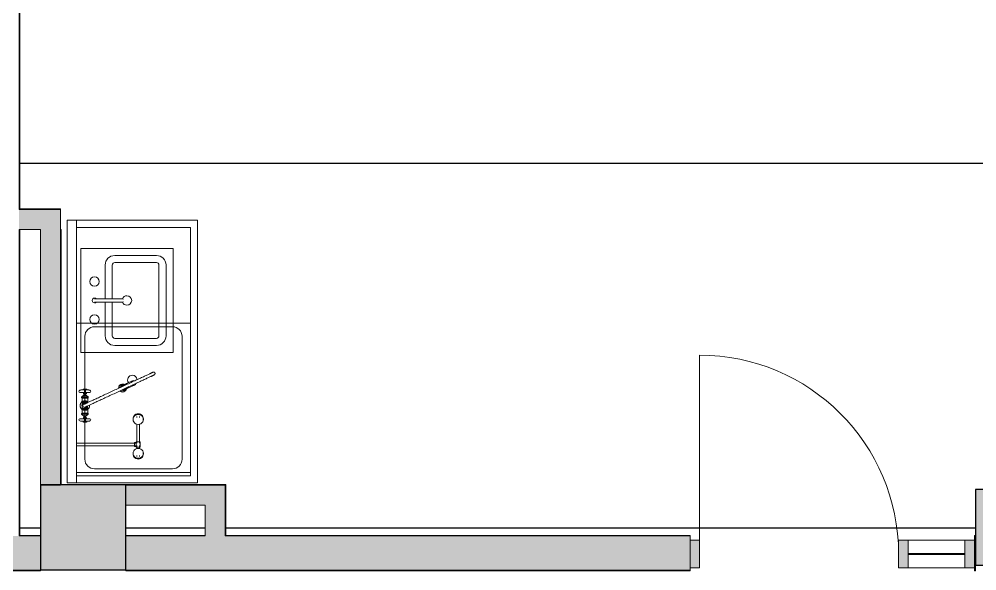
# Model space of a CAD drawing. Header units: inches. Extents: x -3640 to -1418, y -3630 to 137.
# Drawn here: x -2626.3 to -2424.1, y -2841.8 to -2725.2 of the extents above; entities that cross this region are included whole.
import ezdxf

# ---------------------------------------------------------------- set-up
doc = ezdxf.new("R2010")
doc.units = ezdxf.units.IN
doc.header["$MEASUREMENT"] = 0
for name, color, linetype, lineweight in [('A-DOOR', 31, 'Continuous', 13), ('A-FLOR', 192, 'Continuous', 13), ('A-GLAZ-CURT', 52, 'Continuous', 13), ('A-GLAZ-CWMG', 51, 'Continuous', 13), ('A-WALL-PATT', 111, 'Continuous', 13), ('I-WALL', 2, 'Continuous', 13), ('P-SANR-FIXT', 6, 'Continuous', 13), ('S-COLS', 52, 'Continuous', 13)]:
    doc.layers.add(name, color=color, linetype=linetype, lineweight=lineweight)

# ---------------------------------------------------------------- blocks, each defined once
blk = doc.blocks.new('15830016-STRUCT_MARTINEZ-MOORE_CENTRAL_v2018_rvt-1-DIMENSION PLAN - LEVEL 1 _567_ - 2__ - CAD')
at = {"layer": 'S-COLS', "lineweight": 5}
for points in [[(-2603.77, -2841.58), (-2603.77, -2823.58), (-2621.77, -2823.58), (-2621.77, -2841.58), (-2605.59, -2841.58)], [(-2408.4, -2840.58), (-2408.4, -2824.58), (-2424.4, -2824.58), (-2424.4, -2840.58)]]:
    blk.add_hatch(color=50, dxfattribs=at).paths.add_polyline_path(points, flags=0)
at = {"layer": 'A-FLOR', "color": 253, "lineweight": 25}
for p, q in [((-2626.15, -2755.64), (-2267.4, -2755.64)), ((-2626.15, -2832.64), (-2621.77, -2832.64)), ((-2603.77, -2832.64), (-2587.02, -2832.64)), ((-2582.65, -2832.64), (-2424.4, -2832.64))]:
    blk.add_line(p, q, dxfattribs=at)
at = {"layer": 'S-COLS', "color": 253, "lineweight": 25}
for p, q in [((-2603.77, -2823.58), (-2621.77, -2823.58)), ((-2621.77, -2823.58), (-2621.77, -2841.58)), ((-2603.77, -2841.58), (-2603.77, -2823.58)), ((-2408.4, -2824.58), (-2424.4, -2824.58)), ((-2424.4, -2824.58), (-2424.4, -2840.58)), ((-2621.77, -2841.58), (-2603.77, -2841.58)), ((-2424.4, -2840.58), (-2408.4, -2840.58))]:
    blk.add_line(p, q, dxfattribs=at)
blk = doc.blocks.new('Basic Wall _ B6-7 1_4_-BSALS - ___-3569003-DIMENSION PLAN - LEVEL 1 _567_ - 2__ - CAD')
at = {"layer": 'I-WALL', "lineweight": 20}
for p, q in [((-2626.15, -2765.27), (-2626.15, -2624.64)), ((-2626.15, -2834.27), (-2626.15, -2769.64)), ((-2626.15, -2834.27), (-2626.27, -2834.39))]:
    blk.add_line(p, q, dxfattribs=at)
blk = doc.blocks.new('Basic Wall _ B6-7 1_4_-BSALS - ___-3569011-DIMENSION PLAN - LEVEL 1 _567_ - 2__ - CAD')
at = {"layer": 'I-WALL', "lineweight": 20}
for p, q in [((-2626.27, -2834.39), (-2626.15, -2834.27)), ((-2626.15, -2834.27), (-2621.77, -2834.27))]:
    blk.add_line(p, q, dxfattribs=at)
blk = doc.blocks.new('Basic Wall _ B6-7 1_4_-BSALS - ___-3569010-DIMENSION PLAN - LEVEL 1 _567_ - 2__ - CAD')
at = {"layer": 'I-WALL', "lineweight": 20}
for p, q in [((-2633.65, -2841.77), (-2633.52, -2841.64)), ((-2633.65, -2841.77), (-2621.77, -2841.77)), ((-2621.77, -2841.64), (-2621.77, -2841.77))]:
    blk.add_line(p, q, dxfattribs=at)
blk = doc.blocks.new('Basic Wall _ B6-7 1_4_-BSALS - ___-3569015-DIMENSION PLAN - LEVEL 1 _567_ - 2__ - CAD')
at = {"layer": 'I-WALL', "lineweight": 20}
for p, q in [((-2603.77, -2834.27), (-2587.02, -2834.27)), ((-2582.65, -2834.27), (-2484.66, -2834.27)), ((-2484.66, -2834.27), (-2484.66, -2834.39)), ((-2424.66, -2834.39), (-2424.66, -2834.27)), ((-2424.66, -2834.27), (-2424.4, -2834.27))]:
    blk.add_line(p, q, dxfattribs=at)
blk = doc.blocks.new('Basic Wall _ B6-7 1_4_-BSALS - ___-3569014-DIMENSION PLAN - LEVEL 1 _567_ - 2__ - CAD')
at = {"layer": 'I-WALL', "lineweight": 20}
for p, q in [((-2603.77, -2841.77), (-2603.77, -2841.64)), ((-2603.77, -2841.77), (-2484.66, -2841.77)), ((-2484.66, -2841.64), (-2484.66, -2841.77)), ((-2424.66, -2841.77), (-2424.66, -2841.64)), ((-2424.66, -2841.77), (-2424.4, -2841.77)), ((-2424.4, -2841.64), (-2424.4, -2841.77))]:
    blk.add_line(p, q, dxfattribs=at)
blk = doc.blocks.new('Basic Wall _ A3-4 1_4_-BSALS - ___-3569743-DIMENSION PLAN - LEVEL 1 _567_ - 2__ - CAD')
at = {"layer": 'I-WALL', "lineweight": 20}
for p, q in [((-2617.52, -2769.64), (-2617.4, -2769.64)), ((-2617.4, -2769.64), (-2617.4, -2823.58))]:
    blk.add_line(p, q, dxfattribs=at)
blk = doc.blocks.new('Basic Wall _ A3-4 1_4_-BSALS - ___-3569744-DIMENSION PLAN - LEVEL 1 _567_ - 2__ - CAD')
at = {"layer": 'I-WALL', "lineweight": 20}
for p, q in [((-2626.27, -2765.27), (-2617.52, -2765.27)), ((-2617.52, -2765.27), (-2617.52, -2765.39))]:
    blk.add_line(p, q, dxfattribs=at)
blk = doc.blocks.new('Basic Wall _ A3-4 1_4_-BSALS - ___-3569745-DIMENSION PLAN - LEVEL 1 _567_ - 2__ - CAD')
at = {"layer": 'I-WALL', "lineweight": 20}
for p, q in [((-2603.77, -2823.58), (-2603.77, -2823.52)), ((-2582.65, -2823.52), (-2603.77, -2823.52)), ((-2582.65, -2823.52), (-2582.77, -2823.64))]:
    blk.add_line(p, q, dxfattribs=at)
blk = doc.blocks.new('Basic Wall _ A3-4 1_4_-BSALS - ___-3569746-DIMENSION PLAN - LEVEL 1 _567_ - 2__ - CAD')
at = {"layer": 'I-WALL', "lineweight": 20}
for p in [(-2582.77, -2823.64), (-2582.65, -2834.27)]:
    blk.add_line(p, (-2582.65, -2823.52), dxfattribs=at)
blk = doc.blocks.new('Sink-Island-Single-BSALS - 22x19_5 x 7_-235819-DIMENSION PLAN - LEVEL 1 _567_ - 2__ - CAD')
at = {"layer": 'P-SANR-FIXT', "lineweight": 9}
for p, q in [((11, 9.75), (-11, 9.75)), ((-11, 9.75), (-11, -9.75)), ((11, -9.75), (11, 9.75)), ((-7.5, 4.59), (-0.36, 4.59)), ((-0.38, 4.34), (-0.38, 3.47)), ((0.36, 4.59), (7.5, 4.59)), ((0.37, 3.47), (0.37, 4.34)), ((-9.5, -6.25), (-9.5, 2.59)), ((-8, 2.59), (-8, -6.25)), ((-8, 2.59), (-8, -6.25)), ((-0.36, 3.09), (-7.5, 3.09)), ((-0.36, 3.09), (-7.5, 3.09)), ((7.5, 3.09), (0.36, 3.09)), ((7.5, 3.09), (0.36, 3.09)), ((8, -6.25), (8, 2.59)), ((8, -6.25), (8, 2.59)), ((9.5, 2.59), (9.5, -6.25)), ((-7.5, -6.75), (7.5, -6.75)), ((-7.5, -6.75), (7.5, -6.75)), ((-11, -9.75), (11, -9.75)), ((7.5, -8.25), (-7.5, -8.25))]:
    blk.add_line(p, q, dxfattribs=at)
at = {"layer": 'P-SANR-FIXT', "lineweight": 9, "flags": 128}
for points in [[(-0.38, 6.84), (-0.38, 6.84), (-0.38, 6.83), (-0.38, 6.82), (-0.38, 6.81), (-0.38, 6.79), (-0.38, 6.77), (-0.38, 6.74), (-0.38, 6.72), (-0.38, 6.68), (-0.38, 6.64), (-0.38, 6.6), (-0.38, 6.56), (-0.38, 6.51), (-0.38, 6.46), (-0.38, 6.41), (-0.38, 6.35), (-0.38, 6.29), (-0.38, 6.22), (-0.38, 6.15), (-0.38, 6.08), (-0.38, 6.01), (-0.38, 5.94), (-0.38, 5.86), (-0.38, 5.78), (-0.38, 5.69), (-0.38, 5.61), (-0.38, 5.52), (-0.38, 5.43), (-0.38, 5.34), (-0.38, 5.25), (-0.38, 5.15), (-0.38, 5.06), (-0.38, 4.96), (-0.38, 4.87), (-0.38, 4.77), (-0.38, 4.67), (-0.38, 4.57), (-0.38, 4.47), (-0.38, 4.37), (-0.38, 4.34)], [(0.37, 4.34), (0.37, 4.44), (0.37, 4.54), (0.37, 4.64), (0.37, 4.74), (0.37, 4.84), (0.37, 4.94), (0.37, 5.03), (0.37, 5.13), (0.37, 5.22), (0.37, 5.32), (0.37, 5.41), (0.37, 5.5), (0.37, 5.58), (0.37, 5.67), (0.37, 5.75), (0.37, 5.84), (0.37, 5.91), (0.37, 5.99), (0.37, 6.06), (0.37, 6.14), (0.37, 6.2), (0.37, 6.27), (0.37, 6.33), (0.37, 6.39), (0.37, 6.45), (0.37, 6.5), (0.37, 6.55), (0.37, 6.59), (0.37, 6.63), (0.37, 6.67), (0.37, 6.71), (0.37, 6.74), (0.37, 6.76), (0.37, 6.79), (0.37, 6.81), (0.37, 6.82), (0.37, 6.83), (0.37, 6.84), (0.37, 6.84), (0.37, 6.84)], [(-0.38, 3.47), (-0.38, 3.37), (-0.38, 3.27), (-0.38, 3.17), (-0.38, 3.07), (-0.38, 2.97), (-0.38, 2.87), (-0.38, 2.78), (-0.38, 2.68), (-0.38, 2.59), (-0.38, 2.49), (-0.38, 2.4), (-0.38, 2.31), (-0.38, 2.23), (-0.38, 2.14), (-0.38, 2.06), (-0.38, 1.97), (-0.38, 1.9), (-0.38, 1.82), (-0.38, 1.75), (-0.38, 1.67), (-0.38, 1.61), (-0.38, 1.54), (-0.38, 1.48), (-0.38, 1.42), (-0.38, 1.36), (-0.38, 1.31), (-0.38, 1.26), (-0.38, 1.22), (-0.38, 1.18), (-0.38, 1.14), (-0.38, 1.1), (-0.38, 1.07), (-0.38, 1.05), (-0.38, 1.02), (-0.38, 1), (-0.38, 0.99), (-0.38, 0.98), (-0.38, 0.97), (-0.38, 0.97), (-0.38, 0.97)], [(0.37, 0.97), (0.37, 0.97), (0.37, 0.98), (0.37, 0.99), (0.37, 1), (0.37, 1.02), (0.37, 1.04), (0.37, 1.06), (0.37, 1.09), (0.37, 1.13), (0.37, 1.16), (0.37, 1.21), (0.37, 1.25), (0.37, 1.3), (0.37, 1.35), (0.37, 1.4), (0.37, 1.46), (0.37, 1.52), (0.37, 1.59), (0.37, 1.66), (0.37, 1.73), (0.37, 1.8), (0.37, 1.87), (0.37, 1.95), (0.37, 2.03), (0.37, 2.12), (0.37, 2.2), (0.37, 2.29), (0.37, 2.38), (0.37, 2.47), (0.37, 2.56), (0.37, 2.66), (0.37, 2.75), (0.37, 2.85), (0.37, 2.94), (0.37, 3.04), (0.37, 3.14), (0.37, 3.24), (0.37, 3.34), (0.37, 3.44), (0.37, 3.47)]]:
    blk.add_lwpolyline(points, dxfattribs=at)
at = {"layer": 'P-SANR-FIXT', "lineweight": 9}
for centre, radius, start, end in [((-4, 6.85), 1, 360, 180), ((-4, 6.85), 1, 180, 360), ((0, 6.84), 0.5, 360, 180), ((0, 6.84), 0.5, 180, 221.3753), ((0, 6.84), 0.5, 318.6247, 0), ((4, 6.85), 1, 360, 180), ((4, 6.85), 1, 180, 360), ((-7.5, 2.59), 2, 90, 180), ((7.5, 2.59), 2, 0, 90), ((-7.5, 2.59), 0.5, 90, 180), ((-7.5, 2.59), 0.5, 90, 180), ((7.5, 2.59), 0.5, 360, 90), ((7.5, 2.59), 0.5, 360, 90), ((0, 0), 1, 111.1456, 180), ((0, 0), 1, 111.4672, 180), ((0, 0.97), 0.375, 180.1021, 218.5714), ((0, 0.97), 0.375, 321.4286, 359.8979), ((0, 0), 1, 0, 68.8544), ((0, 0), 1, 360, 68.5328), ((0, 0), 1, 180, 0), ((0, 0), 1, 180, 360), ((-7.5, -6.25), 2, 180, 270), ((-7.5, -6.25), 0.5, 180, 270), ((-7.5, -6.25), 0.5, 180, 270), ((7.5, -6.25), 0.5, 270, 360), ((7.5, -6.25), 0.5, 270, 360), ((7.5, -6.25), 2, 270, 360)]:
    blk.add_arc(centre, radius, start, end, dxfattribs=at)
blk = doc.blocks.new('System Panel - interior glazed panels-383681-DIMENSION PLAN - LEVEL 1 _567_ - 2__ - CAD')
at = {"layer": 'A-GLAZ-CURT', "lineweight": 9}
blk.add_hatch(color=90, dxfattribs=at).paths.add_polyline_path([(-6, 0.125), (-6, -0.125), (6, -0.125), (6, 0.125)], flags=0)
at = {"layer": 'A-GLAZ-CURT', "lineweight": 20}
for p, q in [((6, 0.125), (-6, 0.125)), ((-6, 0.125), (-6, -0.125)), ((6, -0.125), (6, 0.125)), ((-6, -0.125), (6, -0.125))]:
    blk.add_line(p, q, dxfattribs=at)
blk = doc.blocks.new('Rectangular Mullion - 2 x 6 interior mullion-383682-DIMENSION PLAN - LEVEL 1 _567_ - 2__ - CAD')
at = {"layer": 'A-GLAZ-CWMG', "lineweight": 9}
blk.add_hatch(color=90, dxfattribs=at).paths.add_polyline_path([(-2, -2.94), (-2, 2.94), (0, 2.94), (0, -2.94)], flags=0)
at = {"layer": 'A-GLAZ-CWMG', "lineweight": 20}
for p, q in [((-2, 2.94), (0, 2.94)), ((-2, -2.94), (-2, 2.94)), ((0, 2.94), (0, -2.94)), ((0, -2.94), (-2, -2.94))]:
    blk.add_line(p, q, dxfattribs=at)
blk = doc.blocks.new('Rectangular Mullion - 2 x 6 interior mullion-383686-DIMENSION PLAN - LEVEL 1 _567_ - 2__ - CAD')
at = {"layer": 'A-GLAZ-CWMG', "lineweight": 9}
blk.add_hatch(color=90, dxfattribs=at).paths.add_polyline_path([(0, -2.94), (0, 2.94), (-2, 2.94), (-2, -2.94)], flags=0)
at = {"layer": 'A-GLAZ-CWMG', "lineweight": 20}
for p, q in [((0, 2.94), (-2, 2.94)), ((-2, 2.94), (-2, -2.94)), ((0, -2.94), (0, 2.94)), ((-2, -2.94), (0, -2.94))]:
    blk.add_line(p, q, dxfattribs=at)
blk = doc.blocks.new('Door-J1_1-Curtain_Wall-_only works in CW_-BSALS - Door-J1_1-BSALS-383804-DIMENSION PLAN - LEVEL 1 _567_ - 2__ - CAD')
at = {"layer": 'A-DOOR', "lineweight": 20}
blk.add_line((21, 0), (21, -42), dxfattribs=at)
at = {"layer": 'A-DOOR', "lineweight": 9}
blk.add_arc((21, 0), 42, 180, 270, dxfattribs=at)
blk = doc.blocks.new('Rectangular Mullion - 2 x 6 interior mullion-383809-DIMENSION PLAN - LEVEL 1 _567_ - 2__ - CAD')
at = {"layer": 'A-GLAZ-CWMG', "lineweight": 9}
blk.add_hatch(color=90, dxfattribs=at).paths.add_polyline_path([(-1, -2.94), (-1, 2.94), (1, 2.94), (1, -2.94)], flags=0)
at = {"layer": 'A-GLAZ-CWMG', "lineweight": 20}
for p, q in [((-1, 2.94), (1, 2.94)), ((-1, -2.94), (-1, 2.94)), ((1, 2.94), (1, -2.94)), ((1, -2.94), (-1, -2.94))]:
    blk.add_line(p, q, dxfattribs=at)
blk = doc.blocks.new('Rectangular Mullion - 6 x 6 interior mullion-383726-DIMENSION PLAN - LEVEL 1 _567_ - 2__ - CAD')
at = {"layer": 'A-GLAZ-CWMG', "lineweight": 9}
for p, q in [((-2438.66, -2835.27), (-2426.66, -2835.27)), ((-2426.66, -2841.14), (-2438.66, -2841.14))]:
    blk.add_line(p, q, dxfattribs=at)
blk = doc.blocks.new('Sink- Basin_Washboard- 1 sided1 - 55_5_W-2750604-DIMENSION PLAN - LEVEL 1 _567_ - 2__ - CAD')
at = {"layer": 'P-SANR-FIXT', "lineweight": 9}
for p, q in [((-21.13, -16.41), (-21.13, 11.09)), ((-21.13, 11.09), (34.37, 11.09)), ((34.37, 11.09), (34.37, -16.41)), ((34.37, 9.09), (-21.13, 9.09)), ((-19.63, 9.09), (-19.63, -14.91)), ((-18.88, 9.09), (-18.88, -14.91)), ((12.62, 9.09), (12.62, -14.91)), ((32.87, -14.91), (32.87, 9.09)), ((-5.04, 7.34), (-16.13, 7.34)), ((9.87, 7.34), (-4.44, 7.34)), ((-18.13, 5.34), (-18.13, -11.16)), ((11.87, 5.34), (11.87, -11.16)), ((-16.13, -13.16), (9.87, -13.16)), ((-19.63, -14.91), (32.87, -14.91)), ((34.37, -16.41), (-21.13, -16.41))]:
    blk.add_line(p, q, dxfattribs=at)
for centre, radius, start, end in [((-16.13, 5.34), 2, 90, 180), ((9.87, 5.34), 2, 360, 90), ((0.62, -2.66), 1, 0, 123.1269), ((0.62, -2.66), 1, 274.1292, 360), ((-16.13, -11.16), 2, 180, 270), ((9.87, -11.16), 2, 270, 0)]:
    blk.add_arc(centre, radius, start, end, dxfattribs=at)
blk = doc.blocks.new('Plumbing Fixtures- Lab- Spray Hose Deck- BSALS - SPR-1-2750740-DIMENSION PLAN - LEVEL 1 _567_ - 2__ - CAD')
at = {"layer": 'P-SANR-FIXT', "lineweight": 9}
for p, q in [((-3.45, 0.38), (-3.5, 0.33)), ((-3.5, 0.28), (-3.5, 0)), ((-3.5, 0), (-3.5, -0.28)), ((-3.32, 0.38), (-3.45, 0.38)), ((-3.45, 0.33), (-3.45, 0)), ((-3.45, 0), (-3.45, -0.33)), ((-3.32, 0.11), (-3.32, 0.82)), ((-3.28, 0.82), (-3.32, 0.82)), ((-3.32, -0.12), (-3.32, 0.11)), ((-3.28, 0.11), (-3.32, 0.11)), ((-3.32, 0.11), (-3.27, 0.11)), ((-3.32, 0.1), (-3.32, 0)), ((-3.32, 0), (-3.32, -0.15)), ((-3.27, 0.11), (-3.23, 0.11)), ((-3.23, 0.11), (-2.79, 0.11)), ((-3.23, 0.11), (-3.23, -0.12)), ((-3.23, -0.12), (-3.23, 0.11)), ((-2.79, 1.03), (-2.79, 0.82)), ((-2.79, 0.82), (-2.79, 0.11)), ((-2.73, 0.39), (-2.79, 0.39)), ((-2.79, 0.12), (-2.79, 0)), ((-2.79, -0.12), (-2.79, 0.11)), ((-2.79, 0), (-2.79, -0.15)), ((-2.73, 0.33), (-2.73, 0)), ((-2.48, 0.32), (-2.73, 0.32)), ((-2.73, 0), (-2.73, -0.33)), ((-2.48, 0.28), (-2.48, 0)), ((-2.14, 0.21), (-2.48, 0.21)), ((-2.48, 0), (-2.48, -0.28)), ((-2.14, 0), (-2.14, 0.23)), ((-2.14, -0.23), (-2.14, 0)), ((-1.65, 0.69), (-1.83, 0.69)), ((-1.83, 0.69), (-1.83, 0)), ((-1.83, 0), (-1.83, -0.69)), ((-1.57, 0.59), (-1.65, 0.69)), ((-1.65, 0.69), (-1.65, 0)), ((-1.65, 0), (-1.65, -0.69)), ((-1.32, 0.59), (-1.57, 0.59)), ((-1.57, 0.59), (-1.57, 0)), ((-1.57, 0), (-1.57, -0.59)), ((-1.07, 0.59), (-1.32, 0.59)), ((1.32, 0.59), (1.07, 0.59)), ((1.57, 0.59), (1.32, 0.59)), ((1.65, 0.69), (1.57, 0.59)), ((1.57, 0.59), (1.57, 0)), ((1.57, 0), (1.57, -0.59)), ((1.83, 0.69), (1.65, 0.69)), ((1.65, 0.69), (1.65, 0)), ((1.65, 0), (1.65, -0.69)), ((1.83, 0.69), (1.83, 0)), ((1.83, 0), (1.83, -0.69)), ((2.14, 0), (2.14, 0.23)), ((2.48, 0.21), (2.14, 0.21)), ((2.14, -0.23), (2.14, 0)), ((2.73, 0.32), (2.48, 0.32)), ((2.48, 0.28), (2.48, 0)), ((2.48, 0), (2.48, -0.28)), ((2.79, 0.39), (2.73, 0.39)), ((2.73, 0.33), (2.73, 0)), ((2.73, 0), (2.73, -0.33)), ((2.79, 0.82), (2.79, 1.03)), ((2.79, 0.11), (2.79, 0.82)), ((2.79, 0.12), (2.79, 0)), ((2.79, 0.11), (2.79, -0.12)), ((2.79, 0.11), (3.23, 0.11)), ((2.79, 0), (2.79, -0.15)), ((3.23, 0.11), (3.27, 0.11)), ((3.23, 0.11), (3.23, -0.12)), ((3.23, -0.12), (3.23, 0.11)), ((3.32, 0.11), (3.27, 0.11)), ((3.28, 0.82), (3.32, 0.82)), ((3.28, 0.11), (3.32, 0.11)), ((3.32, 0.82), (3.32, 0.11)), ((3.45, 0.38), (3.32, 0.38)), ((3.32, -0.12), (3.32, 0.11)), ((3.32, 0), (3.32, 0.1)), ((3.32, -0.15), (3.32, 0)), ((3.5, 0.33), (3.45, 0.38)), ((3.45, 0.33), (3.45, 0)), ((3.45, 0), (3.45, -0.33)), ((3.5, 0.28), (3.5, 0)), ((3.5, 0), (3.5, -0.28)), ((-3.5, -0.33), (-3.45, -0.38)), ((-3.45, -0.38), (-3.32, -0.38)), ((-3.32, -0.84), (-3.32, -0.12)), ((-3.32, -0.12), (-3.28, -0.12)), ((-3.27, -0.12), (-3.32, -0.12)), ((-3.32, -0.84), (-3.27, -0.84)), ((-3.23, -0.12), (-3.27, -0.12)), ((-2.79, -0.12), (-3.23, -0.12)), ((-2.79, -0.12), (-2.79, -0.84)), ((-2.79, -0.39), (-2.73, -0.39)), ((-2.79, -0.84), (-2.79, -1.03)), ((-2.73, -0.32), (-2.48, -0.32)), ((-2.48, -0.21), (-2.14, -0.21)), ((-1.83, -0.69), (-1.65, -0.69)), ((-1.65, -0.69), (-1.57, -0.59)), ((-1.57, -0.59), (-1.32, -0.59)), ((-1.32, -0.59), (-1.07, -0.59)), ((1.07, -0.59), (1.32, -0.59)), ((1.32, -0.59), (1.57, -0.59)), ((1.57, -0.59), (1.65, -0.69)), ((1.65, -0.69), (1.83, -0.69)), ((2.14, -0.21), (2.48, -0.21)), ((2.48, -0.32), (2.73, -0.32)), ((2.73, -0.39), (2.79, -0.39)), ((3.23, -0.12), (2.79, -0.12)), ((2.79, -0.84), (2.79, -0.12)), ((2.79, -1.03), (2.79, -0.84)), ((3.27, -0.12), (3.23, -0.12)), ((3.27, -0.12), (3.32, -0.12)), ((3.32, -0.84), (3.27, -0.84)), ((3.32, -0.12), (3.28, -0.12)), ((3.32, -0.12), (3.32, -0.84)), ((3.32, -0.38), (3.45, -0.38)), ((3.45, -0.38), (3.5, -0.33)), ((3.54, -8.41), (3.18, -7.63)), ((3.4, -8.02), (3.27, -8.09)), ((3.8, -7.34), (4.16, -8.12)), ((4.07, -7.72), (3.96, -7.76)), ((4.02, -7.88), (4.08, -7.85)), ((4.05, -7.84), (4.42, -8.18)), ((4.54, -8.13), (4.1, -7.72)), ((4.53, -8.54), (4.26, -7.94)), ((4.48, -7.63), (4.43, -7.53)), ((2.91, -8.23), (2.96, -8.34)), ((3.25, -8.13), (3.31, -8.71)), ((3.35, -8.37), (3.63, -8.96)), ((3.36, -8.19), (3.46, -8.14)), ((3.37, -8.74), (3.47, -8.7)), ((3.43, -8.64), (3.38, -8.15)), ((3.57, -8.39), (3.48, -8.43)), ((3.81, -9.13), (3.48, -8.43)), ((3.55, -8.8), (3.74, -9.2)), ((3.72, -9.23), (4.31, -10.49)), ((3.81, -9.13), (3.9, -9.09)), ((3.89, -9.31), (3.81, -9.13)), ((3.89, -9.31), (3.98, -9.27)), ((3.98, -9.27), (3.89, -9.31)), ((4.22, -8.09), (4.14, -8.13)), ((4.22, -8.09), (4.55, -8.79)), ((4.38, -8.13), (4.33, -8.15)), ((4.41, -8.25), (4.53, -8.2)), ((4.64, -8.78), (4.46, -8.37)), ((4.48, -8.82), (4.55, -8.79)), ((4.55, -8.79), (4.63, -8.97)), ((4.55, -9.01), (4.63, -8.97)), ((4.63, -8.97), (4.55, -9.01)), ((5.26, -10.05), (4.68, -8.79))]:
    blk.add_line(p, q, dxfattribs=at)
at = {"layer": 'P-SANR-FIXT', "lineweight": 9, "flags": 128}
for points in [[(-2.14, 0.27), (-2.11, 0.33), (-2.07, 0.39), (-2.03, 0.45), (-1.99, 0.51), (-1.95, 0.56), (-1.9, 0.61), (-1.86, 0.67), (-1.83, 0.69)], [(-1.07, 0.59), (-1, 0.6), (-0.93, 0.6), (-0.86, 0.61), (-0.78, 0.62), (-0.71, 0.63), (-0.64, 0.65), (-0.57, 0.67), (-0.56, 0.67)], [(0, 1), (-0.04, 1), (-0.08, 1), (-0.12, 0.99), (-0.16, 0.99), (-0.2, 0.98), (-0.24, 0.97), (-0.28, 0.96), (-0.31, 0.95), (-0.35, 0.93), (-0.39, 0.92), (-0.43, 0.9), (-0.46, 0.89), (-0.5, 0.87), (-0.53, 0.85), (-0.56, 0.82), (-0.6, 0.8), (-0.63, 0.78), (-0.66, 0.75), (-0.69, 0.72), (-0.72, 0.7), (-0.74, 0.67), (-0.77, 0.64), (-0.79, 0.61), (-0.82, 0.57), (-0.84, 0.54), (-0.86, 0.51), (-0.88, 0.47), (-0.9, 0.44), (-0.92, 0.4), (-0.93, 0.36), (-0.94, 0.32), (-0.96, 0.29), (-0.97, 0.25), (-0.98, 0.21), (-0.98, 0.17), (-0.99, 0.13), (-0.99, 0.09), (-1, 0.05), (-1, 0.01), (-1, -0.03), (-1, -0.07), (-0.99, -0.11), (-0.99, -0.15), (-0.98, -0.19), (-0.97, -0.23), (-0.96, -0.27), (-0.95, -0.3), (-0.94, -0.34), (-0.92, -0.38), (-0.91, -0.42), (-0.89, -0.45), (-0.87, -0.49), (-0.85, -0.52), (-0.83, -0.56), (-0.81, -0.59), (-0.78, -0.62), (-0.76, -0.65), (-0.73, -0.68), (-0.7, -0.71), (-0.67, -0.74), (-0.64, -0.76), (-0.61, -0.79), (-0.58, -0.81), (-0.55, -0.83), (-0.51, -0.86), (-0.48, -0.88), (-0.44, -0.89), (-0.41, -0.91), (-0.37, -0.93), (-0.33, -0.94), (-0.3, -0.95), (-0.26, -0.96), (-0.22, -0.97), (-0.18, -0.98), (-0.14, -0.99), (-0.1, -0.99), (-0.06, -1), (-0.02, -1), (0, -1)], [(0.69, -0.72), (0.72, -0.7), (0.74, -0.67), (0.77, -0.64), (0.79, -0.61), (0.82, -0.57), (0.84, -0.54), (0.86, -0.51), (0.88, -0.47), (0.9, -0.44), (0.92, -0.4), (0.93, -0.36), (0.94, -0.32), (0.96, -0.29), (0.97, -0.25), (0.98, -0.21), (0.98, -0.17), (0.99, -0.13), (0.99, -0.09), (1, -0.05), (1, -0.01), (1, 0.03), (1, 0.07), (0.99, 0.11), (0.99, 0.15), (0.98, 0.19), (0.97, 0.23), (0.96, 0.27), (0.95, 0.3), (0.94, 0.34), (0.92, 0.38), (0.91, 0.42), (0.89, 0.45), (0.87, 0.49), (0.85, 0.52), (0.83, 0.55), (0.81, 0.59), (0.78, 0.62), (0.76, 0.65), (0.73, 0.68), (0.7, 0.71), (0.67, 0.74), (0.64, 0.76), (0.61, 0.79), (0.58, 0.81), (0.55, 0.83), (0.51, 0.86), (0.48, 0.88), (0.44, 0.89), (0.41, 0.91), (0.37, 0.93), (0.33, 0.94), (0.3, 0.95), (0.26, 0.96), (0.22, 0.97), (0.18, 0.98), (0.14, 0.99), (0.1, 0.99), (0.06, 1), (0.02, 1), (0, 1)], [(0.44, -0.2), (0.4, -0.11), (0.37, -0.05), (0.34, 0.01), (0.32, 0.06), (0.3, 0.09), (0.29, 0.12), (0.28, 0.13), (0.28, 0.13)], [(0.56, 0.67), (0.63, 0.65), (0.7, 0.63), (0.77, 0.62), (0.84, 0.61), (0.91, 0.6), (0.98, 0.6), (1.06, 0.59), (1.07, 0.59)], [(1.83, 0.69), (1.88, 0.64), (1.92, 0.59), (1.97, 0.54), (2.01, 0.48), (2.05, 0.42), (2.09, 0.36), (2.12, 0.3), (2.14, 0.27)], [(-1.83, -0.69), (-1.88, -0.64), (-1.92, -0.59), (-1.97, -0.54), (-2.01, -0.48), (-2.05, -0.42), (-2.09, -0.36), (-2.12, -0.3), (-2.14, -0.27)], [(-0.56, -0.67), (-0.63, -0.65), (-0.7, -0.63), (-0.77, -0.62), (-0.84, -0.61), (-0.91, -0.6), (-0.98, -0.6), (-1.06, -0.59), (-1.07, -0.59)], [(-0.28, -0.13), (-0.28, -0.14), (-0.27, -0.16), (-0.26, -0.18), (-0.24, -0.22), (-0.22, -0.28), (-0.19, -0.34), (-0.15, -0.41), (-0.11, -0.5), (-0.07, -0.6), (-0.02, -0.7), (0.04, -0.82), (0.1, -0.95), (0.16, -1.09), (0.23, -1.24), (0.31, -1.4), (0.39, -1.57), (0.47, -1.74), (0.56, -1.93), (0.65, -2.13), (0.74, -2.33), (0.84, -2.54), (0.94, -2.76), (1.05, -2.99), (1.16, -3.22), (1.27, -3.47), (1.39, -3.71), (1.5, -3.97), (1.62, -4.22), (1.75, -4.49), (1.87, -4.76), (2, -5.03), (2.13, -5.3), (2.26, -5.58), (2.39, -5.87), (2.52, -6.15), (2.66, -6.44), (2.79, -6.73), (2.93, -7.01), (3.06, -7.3), (3.2, -7.59), (3.33, -7.88), (3.47, -8.17), (3.6, -8.46), (3.73, -8.75), (3.87, -9.03), (4, -9.31), (4.13, -9.59), (4.25, -9.86), (4.38, -10.13), (4.5, -10.4), (4.63, -10.66), (4.75, -10.92), (4.86, -11.17), (4.98, -11.41), (5.09, -11.65), (5.2, -11.88), (5.3, -12.1), (5.4, -12.32), (5.5, -12.53), (5.59, -12.73), (5.68, -12.92), (5.77, -13.1), (5.85, -13.28), (5.92, -13.44), (5.99, -13.6), (6.06, -13.74), (6.12, -13.87), (6.18, -14), (6.24, -14.11), (6.28, -14.21), (6.33, -14.31), (6.36, -14.39), (6.4, -14.46), (6.42, -14.51), (6.44, -14.56), (6.46, -14.6), (6.47, -14.62), (6.48, -14.63), (6.48, -14.63)], [(0, -1), (0.04, -1), (0.08, -1), (0.12, -0.99)], [(7.05, -14.37), (7.04, -14.36), (7.03, -14.35), (7.02, -14.32), (7, -14.28), (6.98, -14.22), (6.95, -14.16), (6.91, -14.09), (6.87, -14), (6.83, -13.9), (6.78, -13.8), (6.72, -13.68), (6.66, -13.55), (6.6, -13.41), (6.53, -13.26), (6.45, -13.1), (6.38, -12.93), (6.29, -12.76), (6.21, -12.57), (6.11, -12.37), (6.02, -12.17), (5.92, -11.96), (5.82, -11.74), (5.71, -11.51), (5.6, -11.28), (5.49, -11.04), (5.38, -10.79), (5.26, -10.54), (5.14, -10.28), (5.01, -10.01), (4.89, -9.75), (4.76, -9.47), (4.63, -9.2), (4.5, -8.92), (4.37, -8.64), (4.24, -8.35), (4.11, -8.06), (3.97, -7.78), (3.84, -7.49), (3.7, -7.2), (3.57, -6.91), (3.43, -6.62), (3.3, -6.33), (3.16, -6.04), (3.03, -5.75), (2.9, -5.47), (2.76, -5.19), (2.64, -4.91), (2.51, -4.64), (2.38, -4.37), (2.26, -4.1), (2.14, -3.84), (2.02, -3.58), (1.9, -3.33), (1.79, -3.09), (1.67, -2.85), (1.57, -2.62), (1.46, -2.4), (1.36, -2.18), (1.26, -1.97), (1.17, -1.77), (1.08, -1.58), (1, -1.4), (0.92, -1.22), (0.84, -1.06), (0.77, -0.91), (0.7, -0.76), (0.64, -0.63), (0.58, -0.5), (0.53, -0.39), (0.48, -0.29), (0.44, -0.2)], [(1.07, -0.59), (1, -0.6), (0.93, -0.6), (0.86, -0.61), (0.78, -0.62), (0.71, -0.63), (0.65, -0.65)], [(2.14, -0.27), (2.11, -0.33), (2.07, -0.39), (2.03, -0.45), (1.99, -0.51), (1.95, -0.56), (1.9, -0.61), (1.86, -0.67), (1.83, -0.69)], [(6.48, -14.63), (6.48, -14.63), (6.47, -14.61), (6.45, -14.58), (6.44, -14.54), (6.41, -14.49), (6.38, -14.43), (6.35, -14.35), (6.31, -14.26), (6.26, -14.17), (6.21, -14.06), (6.18, -13.98)], [(6.74, -13.72), (6.8, -13.83), (6.84, -13.94), (6.89, -14.03), (6.93, -14.11), (6.96, -14.18), (6.99, -14.24), (7.01, -14.29), (7.03, -14.33), (7.04, -14.35), (7.04, -14.37), (7.05, -14.37)], [(7.05, -14.37), (7.05, -14.38), (7.05, -14.39), (7.06, -14.4), (7.06, -14.42), (7.07, -14.43), (7.07, -14.44), (7.07, -14.45), (7.07, -14.46), (7.07, -14.48), (7.07, -14.49), (7.07, -14.5), (7.07, -14.51), (7.07, -14.53), (7.07, -14.54), (7.07, -14.55), (7.07, -14.56), (7.07, -14.58), (7.06, -14.59), (7.06, -14.6), (7.05, -14.61), (7.05, -14.62), (7.04, -14.64), (7.04, -14.65), (7.03, -14.66), (7.03, -14.67), (7.02, -14.68), (7.01, -14.69), (7, -14.7), (7, -14.71), (6.99, -14.72), (6.98, -14.73), (6.97, -14.73), (6.96, -14.74), (6.95, -14.75), (6.94, -14.76), (6.93, -14.76), (6.92, -14.77), (6.91, -14.78), (6.9, -14.78), (6.89, -14.79), (6.87, -14.79), (6.86, -14.8), (6.85, -14.8), (6.84, -14.8), (6.83, -14.81), (6.81, -14.81), (6.8, -14.81), (6.79, -14.81), (6.78, -14.81), (6.76, -14.81), (6.75, -14.81), (6.74, -14.81), (6.73, -14.81), (6.71, -14.81), (6.7, -14.81), (6.69, -14.8), (6.68, -14.8), (6.67, -14.8), (6.65, -14.79), (6.64, -14.79), (6.63, -14.78), (6.62, -14.78), (6.61, -14.77), (6.6, -14.77), (6.59, -14.76), (6.58, -14.75), (6.57, -14.75), (6.56, -14.74), (6.55, -14.73), (6.54, -14.72), (6.53, -14.71), (6.52, -14.7), (6.51, -14.69), (6.51, -14.68), (6.5, -14.67), (6.49, -14.66), (6.49, -14.65), (6.48, -14.64), (6.48, -14.63)]]:
    blk.add_lwpolyline(points, dxfattribs=at)
at = {"layer": 'P-SANR-FIXT', "lineweight": 9}
for centre, radius, start, end in [((0.91, 0.11), 4.25, 166.9708, 170.283), ((-3.01, 1.03), 0.219, 0, 171.2346), ((0, 0), 0.998, 117.2871, 133.2842), ((0, 0), 0.644, 90, 264.5287), ((0, 0), 0.437, 90, 240.1155), ((0, 0), 0.998, 90, 101.4547), ((0, 0), 0.998, 78.5453, 90), ((0, 0), 0.644, 326.441, 90), ((0, 0), 0.437, 350.1122, 90), ((0, 0), 0.998, 46.7158, 62.7129), ((3.01, 1.03), 0.219, 8.7654, 180), ((-0.91, 0.11), 4.25, 9.717, 13.0292), ((0.91, -0.11), 4.25, 189.9906, 193.0292), ((-3.01, -1.03), 0.219, 188.7654, 0), ((0, 0), 0.998, 226.7158, 242.7129), ((0, 0), 0.998, 258.5453, 270), ((0, 0), 0.998, 270, 276.4257), ((3.01, -1.03), 0.219, 180, 351.2346), ((-0.91, -0.11), 4.25, 346.9708, 350.0094)]:
    blk.add_arc(centre, radius, start, end, dxfattribs=at)
for centre, major_axis, ratio, start_param, end_param in [((3.67, -7.88), (0.759, 0.354), 0.913545, 1.969306, 3.455752), ((3.72, -7.99), (0.759, 0.354), 0.913545, 1.969306, 3.782282), ((3.81, -8.16), (0.607, 0.283), 0.913545, 2.14067, 3.337942), ((3.67, -7.88), (0.759, 0.354), 0.913545, 5.969026, 7.454661), ((3.72, -7.99), (0.759, 0.354), 0.913545, 5.639397, 7.454661), ((3.81, -8.16), (0.607, 0.283), 0.913545, 6.010726, 7.284107), ((3.8, -8.16), (0.453, 0.211), 0.406737, 0.535716, 0.785398), ((3.8, -8.16), (0.453, 0.211), 0.406737, 5.759587, 6.020559), ((3.8, -8.16), (0.453, 0.211), 0.406737, 2.356194, 2.617994), ((3.8, -8.16), (0.453, 0.211), 0.406737, 3.403392, 3.716592), ((3.72, -7.99), (0.759, 0.354), 0.913545, 3.898475, 4.08407), ((4.2, -9.01), (0.476, 0.222), 0.913545, 2.535059, 3.141593), ((4.79, -10.27), (0.476, 0.222), 0.913545, 2.231267, 4.051918), ((3.72, -7.99), (0.759, 0.354), 0.913545, 5.340708, 5.526495), ((3.81, -8.16), (0.607, 0.283), 0.913545, 5.602829, 5.730956), ((4.2, -9.01), (0.476, 0.222), 0.913545, 0, 0.540802), ((4.79, -10.27), (0.476, 0.222), 0.913545, 5.374204, 7.192166)]:
    blk.add_ellipse(centre, major_axis=major_axis, ratio=ratio, start_param=start_param, end_param=end_param, dxfattribs=at)
for points, knots in [([(-0.54, 0.67), (-0.54, 0.66), (-0.54, 0.65), (-0.56, 0.63), (-0.57, 0.61), (-0.58, 0.59), (-0.59, 0.58), (-0.59, 0.58), (-0.6, 0.57), (-0.61, 0.56), (-0.62, 0.54), (-0.64, 0.51), (-0.66, 0.47), (-0.69, 0.41), (-0.73, 0.33), (-0.76, 0.23), (-0.78, 0.12), (-0.78, 0.04), (-0.78, 0)], [0.5555556, 0.5555556, 0.5555556, 0.5555556, 0.5833333, 0.6111111, 0.6388889, 0.6527778, 0.6597222, 0.6666667, 0.6736111, 0.6805556, 0.6944444, 0.7222222, 0.75, 0.7777778, 0.8333333, 0.8888889, 0.9444444, 1, 1, 1, 1]), ([(-0.78, 0), (-0.78, -0.04), (-0.78, -0.12), (-0.76, -0.23), (-0.73, -0.33), (-0.69, -0.41), (-0.66, -0.47), (-0.64, -0.51), (-0.62, -0.54), (-0.61, -0.56), (-0.6, -0.57), (-0.59, -0.58), (-0.59, -0.58), (-0.58, -0.59), (-0.57, -0.61), (-0.56, -0.63), (-0.54, -0.65), (-0.54, -0.66), (-0.54, -0.67)], [0, 0, 0, 0, 0.0555556, 0.1111111, 0.1666667, 0.2222222, 0.25, 0.2777778, 0.3055556, 0.3194444, 0.3263889, 0.3333333, 0.3402778, 0.3472222, 0.3611111, 0.3888889, 0.4166667, 0.4444444, 0.4444444, 0.4444444, 0.4444444]), ([(0.54, 0.67), (0.54, 0.66), (0.54, 0.65), (0.55, 0.64), (0.56, 0.62), (0.57, 0.61), (0.58, 0.59), (0.59, 0.59), (0.59, 0.58), (0.59, 0.58), (0.6, 0.57), (0.6, 0.57), (0.61, 0.56), (0.61, 0.54), (0.63, 0.53), (0.64, 0.5), (0.66, 0.47), (0.67, 0.45), (0.68, 0.44), (0.68, 0.43), (0.69, 0.41), (0.7, 0.4), (0.71, 0.37), (0.72, 0.33), (0.74, 0.28), (0.76, 0.23), (0.77, 0.17), (0.78, 0.1), (0.78, 0.04), (0.78, 0)], [0.5555556, 0.5555556, 0.5555556, 0.5555556, 0.5833333, 0.6111111, 0.625, 0.6388889, 0.6527778, 0.6597222, 0.6631944, 0.6666667, 0.6701389, 0.6736111, 0.6805556, 0.6944444, 0.7083333, 0.7222222, 0.75, 0.7638889, 0.7708333, 0.7777778, 0.7847222, 0.7916667, 0.8055556, 0.8333333, 0.8611111, 0.8888889, 0.9166667, 0.9444444, 1, 1, 1, 1]), ([(0.78, 0), (0.78, -0.04), (0.78, -0.1), (0.77, -0.17), (0.76, -0.23), (0.74, -0.28), (0.72, -0.33), (0.71, -0.37), (0.7, -0.4), (0.69, -0.41), (0.68, -0.43), (0.68, -0.44), (0.67, -0.45), (0.66, -0.47), (0.64, -0.5), (0.63, -0.53), (0.61, -0.54), (0.61, -0.56), (0.6, -0.56), (0.6, -0.56)], [0, 0, 0, 0, 0.0555556, 0.0833333, 0.1111111, 0.1388889, 0.1666667, 0.1944444, 0.2083333, 0.2152778, 0.2222222, 0.2291667, 0.2361111, 0.25, 0.2777778, 0.2916667, 0.3055556, 0.3194444, 0.3200254, 0.3200254, 0.3200254, 0.3200254]), ([(4.12, -7.74), (4.11, -7.74), (4.11, -7.73), (4.1, -7.72), (4.09, -7.72), (4.09, -7.71), (4.08, -7.71), (4.07, -7.72), (4.07, -7.72), (4.06, -7.72), (4.06, -7.72), (4.05, -7.73), (4.05, -7.74), (4.04, -7.74), (4.04, -7.75), (4.03, -7.76), (4.03, -7.77), (4.03, -7.77), (4.03, -7.78), (4.03, -7.8), (4.03, -7.81), (4.03, -7.82), (4.03, -7.82)], [0, 0, 0, 0, 0.083333, 0.166667, 0.208333, 0.25, 0.291667, 0.333333, 0.375, 0.416667, 0.458333, 0.5, 0.541667, 0.583333, 0.625, 0.666667, 0.708333, 0.75, 0.791667, 0.833333, 0.916667, 1, 1, 1, 1]), ([(4.03, -7.82), (4.04, -7.83), (4.04, -7.84), (4.05, -7.84), (4.06, -7.85), (4.06, -7.85), (4.07, -7.85), (4.08, -7.85), (4.08, -7.85), (4.09, -7.84), (4.09, -7.84), (4.1, -7.84), (4.1, -7.83), (4.11, -7.82), (4.11, -7.81), (4.12, -7.81), (4.12, -7.8), (4.12, -7.79), (4.12, -7.78), (4.12, -7.77), (4.12, -7.75), (4.12, -7.74), (4.12, -7.74)], [0, 0, 0, 0, 0.083333, 0.166667, 0.208333, 0.25, 0.291667, 0.333333, 0.375, 0.416667, 0.458333, 0.5, 0.541667, 0.583333, 0.625, 0.666667, 0.708333, 0.75, 0.791667, 0.833333, 0.916667, 1, 1, 1, 1]), ([(3.26, -8.14), (3.25, -8.14), (3.25, -8.13), (3.25, -8.12), (3.25, -8.11), (3.26, -8.11), (3.26, -8.1), (3.26, -8.1), (3.27, -8.09), (3.28, -8.09), (3.28, -8.09), (3.29, -8.09), (3.3, -8.09), (3.31, -8.09), (3.32, -8.09), (3.32, -8.09), (3.33, -8.09), (3.34, -8.1), (3.35, -8.1), (3.36, -8.11), (3.37, -8.12), (3.37, -8.13), (3.37, -8.13)], [0, 0, 0, 0, 0.083333, 0.166667, 0.208333, 0.25, 0.291667, 0.333333, 0.375, 0.416667, 0.458333, 0.5, 0.541667, 0.583333, 0.625, 0.666667, 0.708333, 0.75, 0.791667, 0.833333, 0.916667, 1, 1, 1, 1]), ([(3.37, -8.13), (3.38, -8.14), (3.38, -8.15), (3.38, -8.16), (3.38, -8.17), (3.37, -8.17), (3.37, -8.18), (3.37, -8.18), (3.36, -8.19), (3.35, -8.19), (3.35, -8.19), (3.34, -8.19), (3.33, -8.19), (3.32, -8.19), (3.32, -8.19), (3.31, -8.19), (3.3, -8.19), (3.29, -8.18), (3.28, -8.18), (3.27, -8.17), (3.26, -8.16), (3.26, -8.15), (3.26, -8.14)], [0, 0, 0, 0, 0.083333, 0.166667, 0.208333, 0.25, 0.291667, 0.333333, 0.375, 0.416667, 0.458333, 0.5, 0.541667, 0.583333, 0.625, 0.666667, 0.708333, 0.75, 0.791667, 0.833333, 0.916667, 1, 1, 1, 1]), ([(3.32, -8.73), (3.31, -8.72), (3.31, -8.71), (3.31, -8.7), (3.31, -8.69), (3.31, -8.68), (3.31, -8.67), (3.32, -8.66), (3.32, -8.66), (3.32, -8.66)], [0, 0, 0, 0, 0.0833333, 0.125, 0.1666667, 0.2083333, 0.25, 0.2916667, 0.3333333, 0.3333333, 0.3333333, 0.3333333]), ([(3.37, -8.74), (3.37, -8.74), (3.37, -8.75), (3.37, -8.75), (3.36, -8.75), (3.35, -8.75), (3.34, -8.75), (3.34, -8.75), (3.33, -8.74), (3.32, -8.74), (3.32, -8.73), (3.32, -8.73)], [0.6166728, 0.6166728, 0.6166728, 0.6166728, 0.625, 0.6666667, 0.7083333, 0.75, 0.7916667, 0.8333333, 0.875, 0.9166667, 1, 1, 1, 1]), ([(3.43, -8.63), (3.43, -8.63), (3.43, -8.64), (3.43, -8.65), (3.43, -8.66), (3.43, -8.67), (3.43, -8.68), (3.42, -8.69), (3.42, -8.7), (3.41, -8.71), (3.41, -8.71), (3.4, -8.72), (3.4, -8.73), (3.39, -8.74), (3.38, -8.74), (3.38, -8.74)], [0, 0, 0, 0, 0.0833333, 0.125, 0.1666667, 0.2083333, 0.25, 0.2916667, 0.3333333, 0.375, 0.4166667, 0.4583333, 0.5, 0.5416667, 0.5833333, 0.5833333, 0.5833333, 0.5833333]), ([(3.41, -8.61), (3.41, -8.61), (3.41, -8.61), (3.42, -8.61), (3.42, -8.62), (3.43, -8.63)], [0.8333333, 0.8333333, 0.8333333, 0.8333333, 0.875, 0.9166667, 1, 1, 1, 1]), ([(4.4, -8.17), (4.4, -8.17), (4.41, -8.18), (4.42, -8.19), (4.42, -8.19), (4.43, -8.2), (4.44, -8.2), (4.45, -8.2), (4.46, -8.21), (4.47, -8.21), (4.48, -8.21), (4.49, -8.21), (4.5, -8.21), (4.51, -8.21), (4.52, -8.2), (4.53, -8.2), (4.54, -8.2), (4.54, -8.19), (4.55, -8.19), (4.55, -8.18), (4.55, -8.17), (4.56, -8.17), (4.56, -8.16), (4.55, -8.15), (4.55, -8.14)], [0, 0, 0, 0, 0.083333, 0.125, 0.166667, 0.208333, 0.25, 0.291667, 0.333333, 0.375, 0.416667, 0.458333, 0.5, 0.541667, 0.583333, 0.625, 0.666667, 0.708333, 0.75, 0.791667, 0.833333, 0.875, 0.916667, 1, 1, 1, 1]), ([(4.4, -8.14), (4.4, -8.14), (4.4, -8.14), (4.4, -8.15), (4.4, -8.16), (4.4, -8.17)], [0.8333333, 0.8333333, 0.8333333, 0.8333333, 0.875, 0.9166667, 1, 1, 1, 1]), ([(4.55, -8.14), (4.55, -8.14), (4.54, -8.13), (4.54, -8.13), (4.53, -8.12), (4.52, -8.11), (4.51, -8.11), (4.5, -8.11), (4.49, -8.1), (4.49, -8.1), (4.48, -8.1), (4.48, -8.1)], [0, 0, 0, 0, 0.0833333, 0.125, 0.1666667, 0.2083333, 0.25, 0.2916667, 0.3333333, 0.375, 0.3765929, 0.3765929, 0.3765929, 0.3765929])]:
    blk.add_open_spline(points, degree=3, knots=knots, dxfattribs=at)
blk = doc.blocks.new('Emergency_Eyewash-Face Mount - EW-1-2750727-DIMENSION PLAN - LEVEL 1 _567_ - 2__ - CAD')
at = {"layer": 'P-SANR-FIXT', "lineweight": 9}
for p, q in [((-10.78, 10.01), (-10.78, -2.54)), ((-10.22, 10.01), (-10.78, 10.01)), ((-10.22, -2.54), (-10.22, 10.01)), ((-12.47, -1.9), (-12.55, -1.9)), ((-12.45, -1.93), (-12.47, -1.93)), ((-12.37, -1.9), (-12.45, -1.9)), ((-5.14, -1.9), (-5.22, -1.9)), ((-5.13, -1.93), (-5.14, -1.93)), ((-5.05, -1.9), (-5.13, -1.9)), ((-10.75, -2.71), (-11.41, -2.71)), ((-11.41, -3.27), (-10.75, -3.27)), ((-11.06, -2.54), (-11.06, -3.42)), ((-9.93, -2.54), (-11.06, -2.54)), ((-9.93, -3.42), (-11.06, -3.42)), ((-10.94, -2.17), (-10.94, -2.54)), ((-10.94, -2.17), (-10.06, -2.17)), ((-6.18, -2.71), (-10.25, -2.71)), ((-10.25, -3.27), (-6.18, -3.27)), ((-10.06, -2.54), (-10.06, -2.17)), ((-9.93, -3.42), (-9.93, -2.54)), ((-12.55, -4.09), (-12.47, -4.09)), ((-12.47, -4.05), (-12.45, -4.05)), ((-12.45, -4.09), (-12.37, -4.09)), ((-5.22, -4.09), (-5.14, -4.09)), ((-5.14, -4.05), (-5.13, -4.05)), ((-5.13, -4.09), (-5.05, -4.09))]:
    blk.add_line(p, q, dxfattribs=at)
at = {"layer": 'P-SANR-FIXT', "lineweight": 9, "flags": 128}
for points in [[(-13.06, -2.73), (-13.05, -2.73), (-13.04, -2.73), (-13.03, -2.72), (-13.02, -2.72), (-13.01, -2.72), (-13, -2.71), (-12.99, -2.71), (-12.97, -2.71), (-12.96, -2.71), (-12.95, -2.71)], [(-12.96, -3.27), (-12.97, -3.27), (-12.98, -3.27), (-12.99, -3.27), (-13, -3.27), (-13.02, -3.27), (-13.03, -3.26), (-13.04, -3.26), (-13.05, -3.26), (-13.06, -3.25)], [(-12.84, -2.71), (-12.86, -2.71), (-12.88, -2.71), (-12.9, -2.71), (-12.91, -2.71), (-12.92, -2.71), (-12.93, -2.71), (-12.94, -2.71), (-12.94, -2.71), (-12.95, -2.71)], [(-12.95, -2.71), (-12.94, -2.71), (-12.94, -2.71), (-12.93, -2.71), (-12.92, -2.71), (-12.91, -2.71)], [(-12.91, -3.27), (-12.92, -3.27), (-12.93, -3.27), (-12.94, -3.27), (-12.94, -3.27), (-12.95, -3.27), (-12.95, -3.27)], [(-12.95, -3.27), (-12.94, -3.27), (-12.94, -3.27), (-12.93, -3.27), (-12.92, -3.27), (-12.91, -3.27), (-12.89, -3.27), (-12.88, -3.27), (-12.86, -3.27), (-12.84, -3.27)], [(-4.69, -2.71), (-4.69, -2.71), (-4.69, -2.71), (-4.7, -2.71), (-4.71, -2.71), (-4.72, -2.71), (-4.74, -2.71), (-4.75, -2.71), (-4.77, -2.71), (-4.79, -2.71)], [(-4.79, -3.27), (-4.77, -3.27), (-4.75, -3.27), (-4.74, -3.27), (-4.72, -3.27), (-4.71, -3.27), (-4.7, -3.27), (-4.69, -3.27), (-4.69, -3.27), (-4.68, -3.27)], [(-4.72, -2.71), (-4.71, -2.71), (-4.7, -2.71), (-4.69, -2.71), (-4.69, -2.71), (-4.68, -2.71)], [(-4.69, -3.27), (-4.69, -3.27), (-4.69, -3.27), (-4.7, -3.27), (-4.71, -3.27), (-4.72, -3.27)], [(-4.57, -3.25), (-4.58, -3.25), (-4.59, -3.26), (-4.6, -3.26), (-4.61, -3.27), (-4.62, -3.27), (-4.64, -3.27), (-4.65, -3.27), (-4.66, -3.27), (-4.67, -3.27), (-4.68, -3.27)], [(-4.67, -2.71), (-4.66, -2.71), (-4.65, -2.71), (-4.64, -2.71), (-4.63, -2.72), (-4.62, -2.72), (-4.61, -2.72), (-4.6, -2.72), (-4.58, -2.73), (-4.57, -2.73)]]:
    blk.add_lwpolyline(points, dxfattribs=at)
at = {"layer": 'P-SANR-FIXT', "lineweight": 9}
for centre, major_axis, start_param, end_param in [((-12.55, -2.99), (0, 1.09), 5.969027, 7.853982), ((-12.47, -2.99), (0, 1.09), 5.969027, 7.853982), ((-12.45, -2.99), (0, 1.09), 5.969026, 7.853982), ((-12.37, -2.99), (0, 1.09), 4.712389, 7.853982), ((-12.47, -2.99), (0, 1.06), 6.147977, 6.418394), ((-12.45, -2.99), (0, 1.06), 6.161906, 6.404464), ((-5.22, -2.99), (0, 1.09), 4.712389, 7.853982), ((-5.14, -2.99), (0, 1.09), 4.712389, 6.597345), ((-5.13, -2.99), (0, 1.09), 4.712389, 6.597344), ((-5.05, -2.99), (0, 1.09), 4.712389, 6.597344), ((-5.14, -2.99), (0, 1.06), 6.147977, 6.418394), ((-5.13, -2.99), (0, 1.06), 6.161906, 6.404464), ((-12.55, -2.99), (0, 1.09), 1.570796, 3.455751), ((-12.47, -2.99), (0, 1.09), 1.570796, 3.455751), ((-12.45, -2.99), (0, 1.09), 1.570796, 3.455752), ((-12.37, -2.99), (0, 1.09), 1.570796, 4.712389), ((-5.22, -2.99), (0, 1.09), 1.570796, 4.712389), ((-5.14, -2.99), (0, 1.09), 2.827433, 4.712389), ((-5.13, -2.99), (0, 1.09), 2.827434, 4.712389), ((-5.05, -2.99), (0, 1.09), 2.827434, 4.712389), ((-12.47, -2.99), (0, 1.06), 3.006384, 3.276801), ((-12.45, -2.99), (0, 1.06), 3.020314, 3.262872), ((-5.14, -2.99), (0, 1.06), 3.006384, 3.276801), ((-5.13, -2.99), (0, 1.06), 3.020314, 3.262872)]:
    blk.add_ellipse(centre, major_axis=major_axis, ratio=0.956305, start_param=start_param, end_param=end_param, dxfattribs=at)

msp = doc.modelspace()

# ---------------------------------------------------------------- block references
at = {"lineweight": 5}
msp.add_blockref('15830016-STRUCT_MARTINEZ-MOORE_CENTRAL_v2018_rvt-1-DIMENSION PLAN - LEVEL 1 _567_ - 2__ - CAD', (0, 0), dxfattribs=at)

# ---------------------------------------------------------------- next in the draw order: hatches: boundary and pattern name
at = {"layer": 'A-WALL-PATT', "lineweight": 5}
for points in [[(-2626.27, -2769.64), (-2617.52, -2769.64), (-2617.52, -2765.39), (-2626.27, -2765.39)], [(-2621.77, -2823.64), (-2617.52, -2823.64), (-2617.52, -2769.64), (-2621.77, -2769.64), (-2621.77, -2814.51)], [(-2603.77, -2827.89), (-2582.77, -2827.89), (-2582.77, -2823.64), (-2603.77, -2823.64)], [(-2587.02, -2834.39), (-2582.77, -2834.39), (-2582.77, -2827.89), (-2587.02, -2827.89), (-2587.02, -2830.69)], [(-2633.52, -2841.64), (-2621.77, -2841.64), (-2621.77, -2834.39), (-2633.52, -2834.39)]]:
    msp.add_hatch(color=50, dxfattribs=at).paths.add_polyline_path(points, flags=0)
h = msp.add_hatch(color=50, dxfattribs=at)
h.paths.add_polyline_path([(-2424.66, -2841.64), (-2424.4, -2841.64), (-2424.4, -2834.39), (-2424.66, -2834.39)], flags=0)
h.paths.add_polyline_path([(-2529.21, -2841.64), (-2484.66, -2841.64), (-2484.66, -2834.39), (-2603.77, -2834.39), (-2603.77, -2841.64), (-2567.4, -2841.64)], flags=0)

# ---------------------------------------------------------------- next in the draw order: linework, layer by layer
at = {"layer": 'I-WALL', "lineweight": 20}
for p, q in [((-2626.27, -2765.39), (-2626.27, -2624.52)), ((-2617.52, -2765.39), (-2626.27, -2765.39)), ((-2617.52, -2823.64), (-2617.52, -2765.39)), ((-2626.27, -2834.39), (-2626.27, -2769.64)), ((-2626.27, -2769.64), (-2621.77, -2769.64)), ((-2621.77, -2769.64), (-2621.77, -2823.64)), ((-2621.77, -2823.64), (-2617.52, -2823.64)), ((-2582.77, -2823.64), (-2603.77, -2823.64)), ((-2603.77, -2823.64), (-2603.77, -2827.89)), ((-2582.77, -2834.39), (-2582.77, -2823.64)), ((-2603.77, -2827.89), (-2587.02, -2827.89)), ((-2587.02, -2827.89), (-2587.02, -2834.39)), ((-2621.77, -2834.39), (-2626.27, -2834.39)), ((-2621.77, -2841.64), (-2621.77, -2834.39)), ((-2587.02, -2834.39), (-2603.77, -2834.39)), ((-2603.77, -2834.39), (-2603.77, -2841.64)), ((-2484.66, -2834.39), (-2582.77, -2834.39)), ((-2484.66, -2841.64), (-2484.66, -2834.39)), ((-2424.4, -2834.39), (-2424.66, -2834.39)), ((-2424.66, -2834.39), (-2424.66, -2841.64)), ((-2424.4, -2841.64), (-2424.4, -2834.39)), ((-2633.52, -2841.64), (-2621.77, -2841.64)), ((-2603.77, -2841.64), (-2484.66, -2841.64)), ((-2424.66, -2841.64), (-2424.4, -2841.64))]:
    msp.add_line(p, q, dxfattribs=at)

# ---------------------------------------------------------------- next in the draw order: block references
at = {"layer": 'A-DOOR', "lineweight": 20, "rotation": 180}
msp.add_blockref('Door-J1_1-Curtain_Wall-_only works in CW_-BSALS - Door-J1_1-BSALS-383804-DIMENSION PLAN - LEVEL 1 _567_ - 2__ - CAD', (-2461.66, -2838.2), dxfattribs=at)
at = {"layer": 'A-GLAZ-CURT', "lineweight": 9, "rotation": 180}
msp.add_blockref('System Panel - interior glazed panels-383681-DIMENSION PLAN - LEVEL 1 _567_ - 2__ - CAD', (-2432.66, -2838.2), dxfattribs=at)
at = {"layer": 'A-GLAZ-CWMG', "lineweight": 9, "extrusion": (0, 0, -1)}
for name, p in [('Rectangular Mullion - 2 x 6 interior mullion-383682-DIMENSION PLAN - LEVEL 1 _567_ - 2__ - CAD', (2484.66, -2838.2)), ('Rectangular Mullion - 2 x 6 interior mullion-383809-DIMENSION PLAN - LEVEL 1 _567_ - 2__ - CAD', (2439.66, -2838.2))]:
    msp.add_blockref(name, p, dxfattribs=at)
at = {"layer": 'A-GLAZ-CWMG', "lineweight": 9}
for name, p in [('Rectangular Mullion - 6 x 6 interior mullion-383726-DIMENSION PLAN - LEVEL 1 _567_ - 2__ - CAD', (0, 0)), ('Rectangular Mullion - 2 x 6 interior mullion-383686-DIMENSION PLAN - LEVEL 1 _567_ - 2__ - CAD', (-2424.66, -2838.2))]:
    msp.add_blockref(name, p, dxfattribs=at)
at = {"layer": 'I-WALL', "lineweight": 20}
for name in ['Basic Wall _ B6-7 1_4_-BSALS - ___-3569003-DIMENSION PLAN - LEVEL 1 _567_ - 2__ - CAD', 'Basic Wall _ A3-4 1_4_-BSALS - ___-3569744-DIMENSION PLAN - LEVEL 1 _567_ - 2__ - CAD', 'Basic Wall _ A3-4 1_4_-BSALS - ___-3569743-DIMENSION PLAN - LEVEL 1 _567_ - 2__ - CAD', 'Basic Wall _ A3-4 1_4_-BSALS - ___-3569745-DIMENSION PLAN - LEVEL 1 _567_ - 2__ - CAD', 'Basic Wall _ A3-4 1_4_-BSALS - ___-3569746-DIMENSION PLAN - LEVEL 1 _567_ - 2__ - CAD', 'Basic Wall _ B6-7 1_4_-BSALS - ___-3569011-DIMENSION PLAN - LEVEL 1 _567_ - 2__ - CAD', 'Basic Wall _ B6-7 1_4_-BSALS - ___-3569015-DIMENSION PLAN - LEVEL 1 _567_ - 2__ - CAD', 'Basic Wall _ B6-7 1_4_-BSALS - ___-3569010-DIMENSION PLAN - LEVEL 1 _567_ - 2__ - CAD', 'Basic Wall _ B6-7 1_4_-BSALS - ___-3569014-DIMENSION PLAN - LEVEL 1 _567_ - 2__ - CAD']:
    msp.add_blockref(name, (0, 0), dxfattribs=at)
at = {"layer": 'P-SANR-FIXT', "lineweight": 9}
for name, p, rotation in [('Sink- Basin_Washboard- 1 sided1 - 55_5_W-2750604-DIMENSION PLAN - LEVEL 1 _567_ - 2__ - CAD', (-2605.05, -2802.07), 90), ('Sink-Island-Single-BSALS - 22x19_5 x 7_-235819-DIMENSION PLAN - LEVEL 1 _567_ - 2__ - CAD', (-2603.52, -2784.64), 89.9999999999999), ('Plumbing Fixtures- Lab- Spray Hose Deck- BSALS - SPR-1-2750740-DIMENSION PLAN - LEVEL 1 _567_ - 2__ - CAD', (-2612.4, -2806.85), 89.99999999999946), ('Emergency_Eyewash-Face Mount - EW-1-2750727-DIMENSION PLAN - LEVEL 1 _567_ - 2__ - CAD', (-2604.13, -2804.56), 89.99999999999946)]:
    msp.add_blockref(name, p, dxfattribs=dict(at, rotation=rotation))

doc.saveas('drawing.dxf')
